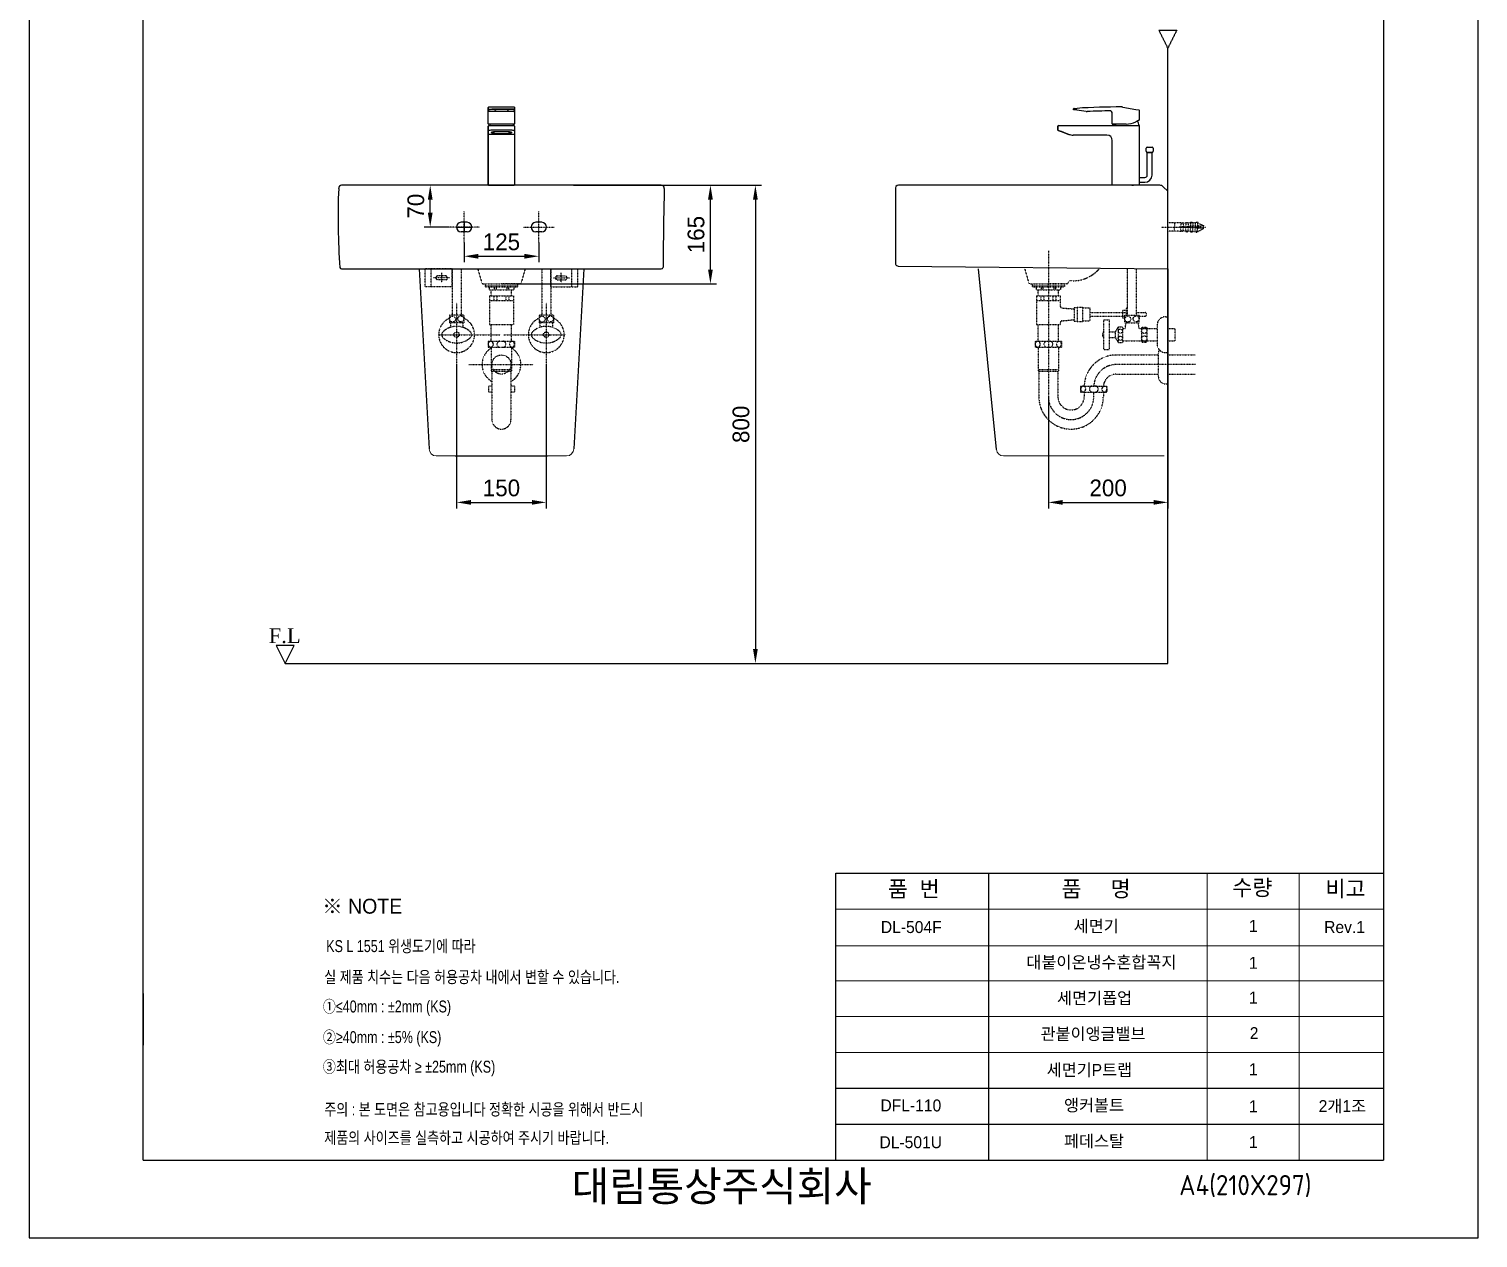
# Model space of a CAD drawing. Header units: millimetres. Extents: x 14558 to 16983, y -260 to 3171.
# Drawn here: x 14558 to 16983, y -260 to 1763 of the extents above; entities that cross this region are included whole.
import ezdxf
from ezdxf.lldxf.tags import DXFTag

# ---------------------------------------------------------------- set-up
doc = ezdxf.new("R2010")
doc.units = ezdxf.units.MM
doc.header["$LTSCALE"] = 0.2
doc.linetypes.add('DASHDOT', pattern=[1, 0.5, -0.25, 0, -0.25])
doc.linetypes.add('DASHED', pattern=[0.75, 0.5, -0.25])
for name, color, linetype in [('001', 7, 'Continuous'), ('002', 7, 'Continuous'), ('2', 2, 'HIDDEN'), ('BU', 7, 'Continuous'), ('CENTER', 2, 'CENTER'), ('DIMTEXT', 174, 'Continuous'), ('MAIN', 7, 'Continuous'), ('POINT', 7, 'Continuous'), ('YA', 7, 'Continuous')]:
    doc.layers.add(name, color=color, linetype=linetype)
doc.layers.add('DIM', color=3, linetype='Continuous', lineweight=15)
doc.layers.add('LINE', color=7, linetype='Continuous', lineweight=25)
doc.styles.add('h', font='', dxfattribs={"height": 28})
doc.styles.add('MtXpl_', font='')
doc.styles.get("Standard").update_dxf_attribs({"font": 'ISOCP.SHX', "bigfont": 'WHGTXT.SHX'})
doc.styles.add('STYLE2', font='dutch.ttf', dxfattribs={"height": 25})
doc.styles.add('굴림', font='', dxfattribs={"height": 3.2})
doc.styles.add('스타일1', font='txt.shx', dxfattribs={"bigfont": 'ghs.shx'})
doc.styles.get('h').set_extended_font_data('Haansoft Batang')
doc.styles.get('MtXpl_').set_extended_font_data('Gulim')
doc.styles.get('굴림').set_extended_font_data('Gulim')
tags = doc.linetypes.add('CENTER', pattern=[50.8, 31.75, -6.35, 6.35, -6.35]).pattern_tags.tags
tags[10:11] = [DXFTag(74, 4), DXFTag(75, 0), DXFTag(340, '0'), DXFTag(46, 1.0), DXFTag(50, 0.0), DXFTag(44, 0.0), DXFTag(45, 0.0)]
tags[8:9] = [DXFTag(74, 4), DXFTag(75, 0), DXFTag(340, '0'), DXFTag(46, 1.0), DXFTag(50, 0.0), DXFTag(44, 0.0), DXFTag(45, 0.0)]
tags[6:7] = [DXFTag(74, 4), DXFTag(75, 0), DXFTag(340, '0'), DXFTag(46, 1.0), DXFTag(50, 0.0), DXFTag(44, 0.0), DXFTag(45, 0.0)]
tags[4:5] = [DXFTag(74, 4), DXFTag(75, 0), DXFTag(340, '0'), DXFTag(46, 1.0), DXFTag(50, 0.0), DXFTag(44, 0.0), DXFTag(45, 0.0)]
tags = doc.linetypes.add('HIDDEN', pattern=[9.525, 6.35, -3.175]).pattern_tags.tags
tags[6:7] = [DXFTag(74, 4), DXFTag(75, 0), DXFTag(340, '0'), DXFTag(46, 1.0), DXFTag(50, 0.0), DXFTag(44, 0.0), DXFTag(45, 0.0)]
tags[4:5] = [DXFTag(74, 4), DXFTag(75, 0), DXFTag(340, '0'), DXFTag(46, 1.0), DXFTag(50, 0.0), DXFTag(44, 0.0), DXFTag(45, 0.0)]
doc.dimstyles.new('AM_ISO$0', dxfattribs={"dimtxt": 28, "dimasz": 24, "dimexe": 10, "dimexo": 0, "dimgap": 10, "dimtad": 1, "dimdec": 0, "dimdsep": 46, "dimtxsty": 'h', "dimcen": -5, "dimclrd": 256, "dimclre": 256, "dimclrt": 256, "dimadec": 0, "dimazin": 2, "dimtp": 0.1, "dimtm": 0.1, "dimtfac": 0.71, "dimtdec": 0, "dimtmove": 0, "dimatfit": 3, "dimfxl": 0, "dimlwd": -1, "dimlwe": -1, "dimarcsym": 0})

# ---------------------------------------------------------------- blocks, each defined once
blk = doc.blocks.new('*D20')
at = {"linetype": 'ByBlock'}
for p, q in [((15286.2, 1405.9), (15286.2, 1373.1)), ((15310.2, 1383.1), (15387.2, 1383.1)), ((15411.2, 1405.9), (15411.2, 1373.1))]:
    blk.add_line(p, q, dxfattribs=at)
for points in [[(15310.2, 1387.1), (15310.2, 1379.1), (15286.2, 1383.1)], [(15387.2, 1387.1), (15387.2, 1379.1), (15411.2, 1383.1)]]:
    blk.add_solid(points)
at = {"layer": 'Defpoints', "color": 0}
for p in [(15286.2, 1405.9), (15411.2, 1405.9), (15411.2, 1383.1)]:
    blk.add_point(p, dxfattribs=at)
at = {"insert": (15348.7, 1407.1), "char_height": 28, "attachment_point": 5, "style": 'h'}
blk.add_mtext('125', dxfattribs=at)
blk = doc.blocks.new('*D21')
at = {"linetype": 'ByBlock'}
for p, q in [((15260.2, 1501.9), (15219.5, 1501.9)), ((15229.5, 1455.9), (15229.5, 1477.9)), ((15260.2, 1431.9), (15219.5, 1431.9))]:
    blk.add_line(p, q, dxfattribs=at)
for points in [[(15225.5, 1477.9), (15233.5, 1477.9), (15229.5, 1501.9)], [(15225.5, 1455.9), (15233.5, 1455.9), (15229.5, 1431.9)]]:
    blk.add_solid(points)
at = {"layer": 'Defpoints', "color": 0}
for p in [(15229.5, 1501.9), (15260.2, 1501.9), (15260.2, 1431.9)]:
    blk.add_point(p, dxfattribs=at)
at = {"insert": (15205.5, 1466.9), "char_height": 28, "attachment_point": 5, "rotation": 90, "style": 'h'}
blk.add_mtext('70', dxfattribs=at)
blk = doc.blocks.new('*D22')
at = {"linetype": 'ByBlock'}
for p, q in [((15273.7, 1202.2), (15273.7, 961.3)), ((15423.7, 1202.2), (15423.7, 961.3)), ((15297.7, 971.3), (15399.7, 971.3))]:
    blk.add_line(p, q, dxfattribs=at)
for points in [[(15297.7, 975.3), (15297.7, 967.3), (15273.7, 971.3)], [(15399.7, 975.3), (15399.7, 967.3), (15423.7, 971.3)]]:
    blk.add_solid(points)
at = {"layer": 'Defpoints', "color": 0}
for p in [(15273.7, 1202.2), (15423.7, 1202.2), (15423.7, 971.3)]:
    blk.add_point(p, dxfattribs=at)
at = {"insert": (15348.7, 995.3), "char_height": 28, "attachment_point": 5, "style": 'h'}
blk.add_mtext('150', dxfattribs=at)
blk = doc.blocks.new('*D23')
at = {"linetype": 'ByBlock'}
for p, q in [((15645.6, 1501.9), (15708.5, 1501.9)), ((15698.5, 1360.9), (15698.5, 1477.9)), ((15645.6, 1336.9), (15708.5, 1336.9))]:
    blk.add_line(p, q, dxfattribs=at)
for points in [[(15694.5, 1477.9), (15702.5, 1477.9), (15698.5, 1501.9)], [(15694.5, 1360.9), (15702.5, 1360.9), (15698.5, 1336.9)]]:
    blk.add_solid(points)
at = {"layer": 'Defpoints', "color": 0}
for p in [(15645.6, 1501.9), (15698.5, 1501.9), (15645.6, 1336.9)]:
    blk.add_point(p, dxfattribs=at)
at = {"insert": (15674.5, 1419.4), "char_height": 28, "attachment_point": 5, "rotation": 90, "style": 'h'}
blk.add_mtext('165', dxfattribs=at)
blk = doc.blocks.new('*D24')
at = {"linetype": 'ByBlock'}
for p, q in [((15708.5, 1501.9), (15783.8, 1501.9)), ((15773.8, 1477.9), (15773.8, 725.9)), ((15708.5, 701.9), (15783.8, 701.9))]:
    blk.add_line(p, q, dxfattribs=at)
for points in [[(15769.8, 1477.9), (15777.8, 1477.9), (15773.8, 1501.9)], [(15769.8, 725.9), (15777.8, 725.9), (15773.8, 701.9)]]:
    blk.add_solid(points)
at = {"layer": 'Defpoints', "color": 0}
for p in [(15708.5, 1501.9), (15708.5, 701.9), (15773.8, 701.9)]:
    blk.add_point(p, dxfattribs=at)
at = {"insert": (15749.8, 1101.9), "char_height": 28, "attachment_point": 5, "rotation": 90, "style": 'h'}
blk.add_mtext('800', dxfattribs=at)
blk = doc.blocks.new('*D25')
at = {"linetype": 'ByBlock'}
for p, q in [((16264.2, 1147.9), (16264.2, 961.3)), ((16464.2, 1147.9), (16464.2, 961.3)), ((16288.2, 971.3), (16440.2, 971.3))]:
    blk.add_line(p, q, dxfattribs=at)
for points in [[(16288.2, 975.3), (16288.2, 967.3), (16264.2, 971.3)], [(16440.2, 975.3), (16440.2, 967.3), (16464.2, 971.3)]]:
    blk.add_solid(points)
at = {"layer": 'Defpoints', "color": 0}
for p in [(16264.2, 1147.9), (16464.2, 1147.9), (16464.2, 971.3)]:
    blk.add_point(p, dxfattribs=at)
at = {"insert": (16364.2, 995.3), "char_height": 28, "attachment_point": 5, "style": 'h'}
blk.add_mtext('200', dxfattribs=at)

msp = doc.modelspace()

# ---------------------------------------------------------------- linework, layer by layer
for p, q in [((15469.5, 1501.9), (15662.5, 1501.9)), ((15273.2, 1431.9), (15299.2, 1431.9)), ((15286.2, 1439.9), (15286.2, 1423.9)), ((15366.7, 1336.9), (15645.6, 1336.9))]:
    msp.add_line(p, q)
at = {"layer": '001', "color": 7, "linetype": 'Continuous'}
for p, q in [((15348.7, 1501.9), (15081.2, 1501.9)), ((15616.2, 1501.9), (15348.7, 1501.9)), ((15081.1, 1361.9), (15348.7, 1361.9)), ((15348.7, 1361.9), (15616.2, 1361.9)), ((16177.2, 1059.7), (16147.3, 1361.9)), ((15271.5, 1048.9), (15425.9, 1048.9))]:
    msp.add_line(p, q, dxfattribs=at)
at = {"layer": '001', "color": 7}
for p, q in [((16450.9, 1501.9), (16013.1, 1501.9)), ((16464.2, 1491.9), (16456.6, 1499.5)), ((16012.9, 1366.8), (16464.2, 1361.9))]:
    msp.add_line(p, q, dxfattribs=at)
msp.add_lwpolyline([(16464.2, 1361.9), (16464.2, 1491.9)], dxfattribs=at)
at = {"layer": '001', "color": 0, "linetype": 'Continuous'}
msp.add_lwpolyline([(16464.2, 1361.9), (16464.2, 1106.9)], dxfattribs=at)
at = {"layer": '001', "color": 7, "linetype": 'Continuous'}
for centre, radius, start, end in [((16229.8, 1447.3), 1154.6, 177.5606, 184.132), ((15081.2, 1496.9), 5, 90, 184.5906), ((15616.2, 1496.9), 5, 355.4094, 90), ((25234, 1282.2), 9615.2, 178.72338, 179.51206), ((15081.1, 1364.9), 3, 194.2087, 270), ((15616.2, 1364.9), 3, 270, 345.7913)]:
    msp.add_arc(centre, radius, start, end, dxfattribs=at)
at = {"layer": '001', "color": 7}
for centre, radius, start, end in [((16013.1, 1496.9), 5, 90, 194.9861), ((16450.9, 1493.9), 8, 45, 90), ((16012.9, 1371.8), 5, 203.3876, 270)]:
    msp.add_arc(centre, radius, start, end, dxfattribs=at)
for points in [[(16464.2, 701.9), (16464.2, 1216.7), (16464.2, 1731.5)], [(14986.6, 701.9), (15725.4, 701.9), (16464.2, 701.9)]]:
    msp.add_open_spline(points, degree=2, dxfattribs=at)
at = {"layer": '002', "color": 0, "linetype": 'Continuous'}
for p, q in [((15210.8, 1361.9), (15227.7, 1060.9)), ((15486.6, 1361.9), (15469.7, 1060.9))]:
    msp.add_line(p, q, dxfattribs=at)
at = {"layer": '2', "color": 0}
for p, q in [((15291.2, 1439.9), (15281.2, 1439.9)), ((15416.2, 1439.9), (15406.2, 1439.9)), ((15291.2, 1423.9), (15281.2, 1423.9)), ((15416.2, 1423.9), (15406.2, 1423.9))]:
    msp.add_line(p, q, dxfattribs=at)
for centre, start, end in [((15281.2, 1431.9), 90, 270), ((15291.2, 1431.9), 270, 90), ((15406.2, 1431.9), 90, 270), ((15416.2, 1431.9), 270, 90)]:
    msp.add_arc(centre, 8, start, end, dxfattribs=at)
at = {"layer": 'BU', "linetype": 'Continuous'}
for p, q in [((15326.7, 1631.7), (15326.7, 1631.9)), ((15326.7, 1631.9), (15326.7, 1629.6)), ((15326.7, 1627.9), (15326.7, 1631.7)), ((15326.7, 1628.4), (15326.7, 1629.6)), ((15326.7, 1626.3), (15326.7, 1628.4)), ((15326.7, 1627.1), (15326.7, 1627.9)), ((15326.7, 1604.9), (15326.7, 1627.5)), ((15326.7, 1627.5), (15326.7, 1626.2)), ((15326.7, 1625.9), (15326.7, 1627.1)), ((15326.7, 1626.2), (15326.7, 1626.3)), ((15326.7, 1609), (15326.7, 1625.9)), ((15327.7, 1632.9), (15369.7, 1632.9)), ((15369.7, 1625.3), (15327.7, 1625.3)), ((15364.7, 1629.2), (15332.7, 1629.2)), ((15332.7, 1629.2), (15332.7, 1629)), ((15332.7, 1629), (15364.7, 1629)), ((15338.7, 1628.7), (15337.7, 1628.7)), ((15337.7, 1628.7), (15337.7, 1628.1)), ((15337.7, 1628.1), (15337.7, 1627.8)), ((15337.7, 1627.8), (15338.7, 1627.8)), ((15338.7, 1628.7), (15338.7, 1627.8)), ((15338.7, 1628.1), (15338.7, 1628.7)), ((15338.7, 1627.8), (15338.7, 1628.1)), ((15359.7, 1628.7), (15358.7, 1628.7)), ((15358.7, 1628.7), (15358.7, 1628.1)), ((15358.7, 1628.1), (15358.7, 1627.8)), ((15358.7, 1627.8), (15359.7, 1627.8)), ((15358.7, 1627.8), (15359.7, 1627.8)), ((15359.7, 1628.1), (15359.7, 1628.7)), ((15359.7, 1628.7), (15359.7, 1627.8)), ((15359.7, 1627.8), (15359.7, 1628.1)), ((15359.7, 1627.8), (15359.7, 1627.8)), ((15364.7, 1629), (15364.7, 1629.2)), ((15369.7, 1625.2), (15369.7, 1625.3)), ((15370.7, 1631.9), (15370.7, 1629.6)), ((15370.7, 1629.6), (15370.7, 1628.4)), ((15370.7, 1628.4), (15370.7, 1626.3)), ((15370.7, 1627.5), (15370.7, 1627.5)), ((15370.7, 1627.5), (15370.7, 1604.9)), ((15370.7, 1626.3), (15370.7, 1626.2)), ((16306.2, 1629), (16306.2, 1629.2)), ((16306.2, 1629.2), (16306.2, 1629)), ((16312.1, 1627.4), (16307.1, 1628.1)), ((16327.2, 1625.3), (16312.1, 1627.4)), ((16388.7, 1632.7), (16410.4, 1628.9)), ((16410.4, 1628.9), (16415.4, 1628)), ((16416.2, 1627), (16416.2, 1626.9)), ((16416.2, 1626.9), (16416.2, 1625.9)), ((16416.2, 1625.9), (16416.2, 1611.5)), ((15326.7, 1604.9), (15326.7, 1609)), ((15326.7, 1600.9), (15326.7, 1501.9)), ((15326.7, 1592.7), (15326.7, 1600.9)), ((15328.1, 1603.9), (15327.7, 1603.9)), ((15327.7, 1601.9), (15332.7, 1601.9)), ((15369.3, 1603.9), (15328.1, 1603.9)), ((15332.7, 1601.9), (15364.7, 1601.9)), ((15364.7, 1601.9), (15369.7, 1601.9)), ((15369.7, 1603.9), (15369.3, 1603.9)), ((15370.7, 1600.9), (15370.7, 1592.7)), ((16280, 1600.9), (16280, 1594.6)), ((16280, 1594.6), (16280, 1600.9)), ((16281, 1601.9), (16286, 1601.9)), ((16286, 1601.9), (16410.2, 1601.9)), ((16370.8, 1604.9), (16370.8, 1623.5)), ((16385.2, 1603.9), (16371.8, 1603.9)), ((16372.3, 1603.9), (16376.7, 1603.9)), ((16387.2, 1603.9), (16385.2, 1603.9)), ((16394.2, 1603.9), (16387.2, 1603.9)), ((16410.2, 1601.9), (16415.2, 1601.9)), ((16415.2, 1601.9), (16416.2, 1601.9)), ((16416.2, 1601.9), (16416.2, 1600.9)), ((16416.2, 1600.9), (16416.2, 1501.9)), ((15326.7, 1588), (15326.7, 1592.7)), ((15326.7, 1586.9), (15326.7, 1588)), ((15326.7, 1501.9), (15326.7, 1586.9)), ((15369.7, 1587.1), (15327.7, 1587.1)), ((15332.7, 1594.6), (15364.7, 1594.6)), ((15335.7, 1591.6), (15335.7, 1588.8)), ((15335.7, 1591.6), (15361.7, 1591.6)), ((15335.7, 1588.8), (15361.7, 1588.8)), ((15361.7, 1588.8), (15361.7, 1591.6)), ((15370.7, 1592.7), (15370.7, 1588)), ((15370.7, 1588), (15370.7, 1586.9)), ((15370.7, 1586.9), (15370.7, 1501.9)), ((15370.7, 1586.9), (15370.7, 1586.9)), ((16280.7, 1593.6), (16285.7, 1591.8)), ((16285.7, 1591.8), (16280.7, 1593.6)), ((16285.7, 1591.8), (16298.7, 1587.1)), ((16298.7, 1587.1), (16285.7, 1591.8)), ((16286.3, 1591.6), (16293.8, 1588.8)), ((16293.8, 1588.8), (16286.3, 1591.6)), ((16362.2, 1585.9), (16305.5, 1585.9)), ((16371.2, 1501.9), (16371.2, 1576.9)), ((16427.7, 1558.8), (16427.7, 1563.9)), ((16433.7, 1556.9), (16429.6, 1556.9)), ((16429.7, 1565.9), (16437.7, 1565.9)), ((16429.7, 1518.9), (16429.7, 1556.9)), ((16429.7, 1556.9), (16437.7, 1556.9)), ((16436, 1556.9), (16431.3, 1556.9)), ((16437.7, 1556.9), (16433.7, 1556.9)), ((16437.7, 1556.9), (16433.7, 1556.9)), ((16437.7, 1518.9), (16437.7, 1556.9)), ((16439.7, 1563.9), (16439.7, 1558.8)), ((16416.2, 1538.9), (16416.2, 1533.9)), ((16416.2, 1533.9), (16416.2, 1511.9)), ((16416.2, 1514.9), (16425.7, 1514.9)), ((16416.2, 1511.9), (16416.2, 1506.9)), ((16416.2, 1506.9), (16425.7, 1506.9)), ((15327.2, 1501.9), (15370.2, 1501.9)), ((16414.2, 1501.9), (16369.2, 1501.9)), ((16409.7, 1501.9), (16403.7, 1501.9)), ((16403.7, 1501.9), (16406.7, 1501.9))]:
    msp.add_line(p, q, dxfattribs=at)
for centre, radius, start, end in [((15369.7, 1626.2), 1, 270, 0), ((16307.2, 1629), 1, 202.1993, 262.1993), ((16307.2, 1629), 1, 202.1993, 262.1993), ((16307.2, 1629), 1, 202.1993, 262.1993), ((16307.2, 1629), 1, 202.1993, 262.1993), ((16379.9, 632.9), 1000, 89.5936, 93.8863), ((16328.6, 1635.2), 10, 262.1993, 272.9349), ((16379.9, 632.9), 993.6, 90.6538, 92.9349), ((16367.4, 1623.3), 3.34, 2.007, 69.3544), ((16387, 1622.9), 10, 80, 89.5936), ((15327.7, 1604.9), 1, 180, 270), ((15327.7, 1600.9), 1, 90, 180), ((15327.7, 1600.9), 1, 90, 180), ((15356.4, 1596.8), 27.6, 165.1842, 169.4357), ((15342, 1596.8), 27.6, 10.5643, 14.8158), ((15369.7, 1604.9), 1, 270, 0), ((15369.7, 1600.9), 1, 0, 90), ((16281, 1600.9), 1, 90, 180), ((16281, 1600.9), 1, 90, 180), ((16371.8, 1604.9), 1, 180, 270), ((16403.4, 1596.8), 27.6, 165.1842, 169.4357), ((16388.7, 1659.4), 55.8, 275.72, 293.156), ((16389.1, 1596.8), 27.6, 10.5643, 27.3016), ((16305.5, 1605.9), 20, 250, 270), ((16305.5, 1605.9), 20, 250, 270), ((16362.2, 1576.9), 9, 0, 90), ((16429.7, 1563.9), 2, 90, 180), ((16429.6, 1558.8), 1.92, 180, 270), ((16437.7, 1563.9), 1.92, 0, 90), ((16437.7, 1558.8), 1.92, 270, 0), ((16425.7, 1518.9), 4, 270, 0), ((16425.7, 1518.9), 12, 270, 0)]:
    msp.add_arc(centre, radius, start, end, dxfattribs=at)
for points, knots in [([(15326.7, 1632), (15326.7, 1632.1), (15326.7, 1632.2), (15326.8, 1632.3), (15326.9, 1632.5), (15327.1, 1632.7), (15327.4, 1632.9), (15327.6, 1632.9), (15327.7, 1632.9)], [0, 0, 0, 0, 0.097046, 0.215477, 0.366984, 0.6013, 0.806128, 1, 1, 1, 1]), ([(15326.7, 1629.6), (15326.7, 1629.6), (15326.8, 1629.5), (15327.1, 1629.5), (15327.4, 1629.4), (15327.5, 1629.4), (15327.7, 1629.4), (15328.1, 1629.4), (15328.8, 1629.3), (15329.5, 1629.3), (15330.1, 1629.3), (15330.7, 1629.3), (15331.6, 1629.3), (15332.3, 1629.2), (15332.7, 1629.2)], [-1, -1, -1, -1, -0.857143, -0.714286, -0.696429, -0.678572, -0.642857, -0.571429, -0.428572, -0.357143, -0.285714, -0.214286, -0.142857, 0, 0, 0, 0]), ([(15326.7, 1628.4), (15326.7, 1628.5), (15327.1, 1628.7), (15328.8, 1628.9), (15330.9, 1629), (15332.3, 1629), (15332.7, 1629)], [0, 0, 0, 0, 0.285714, 0.571429, 0.857143, 1, 1, 1, 1]), ([(15370.6, 1629.5), (15370.6, 1629.5), (15370.5, 1629.5), (15370.2, 1629.4), (15369.4, 1629.4), (15368.6, 1629.3), (15367.9, 1629.3), (15367.1, 1629.3), (15366.1, 1629.3), (15365.2, 1629.2), (15364.7, 1629.2)], [0, 0, 0, 0, 0.022938, 0.185782, 0.348626, 0.511469, 0.592891, 0.674313, 0.837156, 1, 1, 1, 1]), ([(15364.7, 1629), (15365.6, 1629), (15367.4, 1629), (15369.6, 1628.8), (15370.4, 1628.6), (15370.6, 1628.5), (15370.6, 1628.5)], [0, 0, 0, 0, 0.32589, 0.651781, 0.977671, 1, 1, 1, 1]), ([(15369.7, 1632.9), (15369.7, 1632.9), (15369.8, 1632.9), (15370, 1632.8), (15370.3, 1632.7), (15370.5, 1632.6), (15370.6, 1632.4), (15370.6, 1632.2), (15370.7, 1632.1), (15370.7, 1632), (15370.7, 1632), (15370.7, 1632)], [0, 0, 0, 0, 0.020818, 0.239105, 0.419032, 0.574027, 0.708164, 0.821662, 0.913084, 0.980269, 1, 1, 1, 1]), ([(16307.2, 1630.2), (16307, 1630.2), (16306.8, 1630.2), (16306.6, 1630), (16306.4, 1629.8), (16306.3, 1629.6), (16306.2, 1629.4), (16306.2, 1629.2)], [0, 0, 0, 0, 0.285714, 0.428571, 0.571429, 0.785714, 1, 1, 1, 1]), ([(16307.2, 1630.2), (16307.2, 1630.2), (16307.2, 1630.3), (16307.6, 1630.3), (16307.9, 1630.3), (16308.4, 1630.3), (16309, 1630.4), (16310, 1630.4), (16311, 1630.5), (16311.8, 1630.6), (16312.2, 1630.6)], [0, 0, 0, 0, 0.142857, 0.285715, 0.357143, 0.428572, 0.571429, 0.714286, 0.857144, 1, 1, 1, 1]), ([(16415.6, 1610.5), (16415.6, 1610.5), (16415.5, 1610.5), (16415.3, 1610.3), (16414.9, 1610.1), (16414.5, 1609.9), (16414.2, 1609.8), (16413.8, 1609.5), (16413.3, 1609.3), (16412.6, 1609), (16412, 1608.7), (16411.4, 1608.4), (16411.2, 1608.3), (16411, 1608.3)], [0, 0, 0, 0, 0.022359, 0.196356, 0.283355, 0.370353, 0.457352, 0.522601, 0.631349, 0.718348, 0.892345, 0.935844, 1, 1, 1, 1]), ([(16415.2, 1610.3), (16415.2, 1610.3), (16415.2, 1610.3), (16415.1, 1610.3), (16415.1, 1610.2), (16415, 1610.2), (16415, 1610.2), (16414.9, 1610.1), (16414.9, 1610.1), (16414.8, 1610.1), (16414.8, 1610.1), (16414.7, 1610), (16414.6, 1610), (16414.6, 1610), (16414.5, 1609.9), (16414.4, 1609.9), (16414.4, 1609.8), (16414.2, 1609.8), (16414.1, 1609.7), (16414, 1609.7), (16413.9, 1609.6), (16413.7, 1609.5), (16413.7, 1609.5), (16413.6, 1609.5), (16413.6, 1609.5), (16413.6, 1609.5)], [0, 0, 0, 0, 0.147203, 0.147203, 0.295653, 0.295653, 0.37051, 0.37051, 0.483564, 0.483564, 0.521467, 0.521467, 0.597561, 0.597561, 0.635788, 0.635788, 0.751471, 0.751471, 0.829397, 0.829397, 0.947331, 0.947331, 0.986892, 0.986892, 1, 1, 1, 1]), ([(16416.1, 1611.4), (16416.1, 1611.3), (16416.1, 1611.1), (16416, 1610.9), (16415.8, 1610.7), (16415.7, 1610.6), (16415.6, 1610.5)], [0, 0, 0, 0, 0.250237, 0.500472, 0.750707, 1, 1, 1, 1]), ([(16416.1, 1611.4), (16416.1, 1611.4), (16416.2, 1611.4), (16416.2, 1611.5), (16416.2, 1611.5)], [0, 0, 0, 0, 0.15708, 1, 1, 1, 1]), ([(15326.7, 1592.7), (15326.7, 1593), (15327.1, 1593.6), (15328.8, 1594.2), (15330.9, 1594.5), (15332.3, 1594.6), (15332.7, 1594.6)], [0, 0, 0, 0, 0.285714, 0.571429, 0.857143, 1, 1, 1, 1]), ([(15326.7, 1586.9), (15326.7, 1586.9), (15326.7, 1586.9), (15326.7, 1586.8), (15326.7, 1586.7), (15326.7, 1586.6)], [0, 0, 0, 0, 0.003909, 0.003909, 1, 1, 1, 1]), ([(15364.7, 1594.6), (15365.6, 1594.6), (15367.4, 1594.4), (15369.6, 1593.9), (15370.4, 1593.4), (15370.6, 1593.1), (15370.6, 1593.1)], [0, 0, 0, 0, 0.326484, 0.652968, 0.979452, 1, 1, 1, 1]), ([(15370.7, 1586.7), (15370.7, 1586.7), (15370.7, 1586.6), (15370.7, 1586.6), (15370.7, 1586.6)], [0, 0, 0, 0, 0.705199, 1, 1, 1, 1]), ([(16280, 1594.6), (16280, 1594.5), (16280, 1594.3), (16280.1, 1594.1), (16280.2, 1593.9), (16280.4, 1593.8), (16280.5, 1593.7), (16280.7, 1593.6)], [0, 0, 0, 0, 0.214286, 0.428571, 0.571429, 0.714286, 1, 1, 1, 1])]:
    msp.add_open_spline(points, degree=3, knots=knots, dxfattribs=at)
for points, weights in [([(15327.7, 1625.3), (15326.7, 1625.3), (15326.7, 1626.3)], [1, 0.707106781056, 1]), ([(15370.7, 1626.3), (15370.7, 1625.3), (15369.7, 1625.3)], [1, 0.707106781056, 1]), ([(15327.7, 1587.1), (15326.7, 1587.1), (15326.7, 1588)], [1, 0.707106781056, 1]), ([(15370.7, 1588), (15370.7, 1587.1), (15369.7, 1587.1)], [1, 0.707106821236, 0.99999991964])]:
    msp.add_rational_spline(points, weights, degree=2, dxfattribs=at)
for points, degree in [([(15370.2, 1625.4), (15370.2, 1625.3), (15370.2, 1625.2), (15370.2, 1625.2)], 3), ([(15370.2, 1625.2), (15370.2, 1625.3), (15370.3, 1625.3), (15370.3, 1625.4)], 3), ([(15370.6, 1629.5), (15370.7, 1629.7), (15370.7, 1629.8)], 2), ([(15370.7, 1629.6), (15370.7, 1629.6), (15370.7, 1629.6), (15370.6, 1629.5)], 3), ([(15370.6, 1628.5), (15370.7, 1628.5), (15370.7, 1628.4), (15370.7, 1628.4)], 3), ([(15370.7, 1628.2), (15370.6, 1628.3), (15370.6, 1628.5)], 2), ([(15370.7, 1629.8), (15370.7, 1629.7), (15370.7, 1629.7), (15370.7, 1629.6)], 3), ([(15370.7, 1628.4), (15370.7, 1628.3), (15370.7, 1628.2), (15370.7, 1628.2)], 3), ([(16306.2, 1629.2), (16306.2, 1629.7), (16306.7, 1630.2), (16307.2, 1630.2)], 3), ([(16307.1, 1628.1), (16306.6, 1628.1), (16306.2, 1628.6), (16306.2, 1629)], 3), ([(16306.5, 1629.9), (16306.6, 1629.9), (16306.6, 1630), (16306.6, 1630)], 3), ([(16306.9, 1630.2), (16306.9, 1630.2), (16307, 1630.2), (16307, 1630.2)], 3), ([(16410.4, 1628.9), (16410.4, 1628.9), (16410.4, 1628.9), (16410.4, 1628.9)], 3), ([(16415.4, 1628), (16415.9, 1627.9), (16416.2, 1627.5), (16416.2, 1627)], 3), ([(16411.1, 1608.3), (16410.9, 1608.2), (16410.6, 1608.1)], 2), ([(16410.6, 1608.1), (16410.6, 1608.1), (16410.6, 1608.1), (16410.6, 1608.1)], 3), ([(15370.6, 1593.1), (15370.7, 1593), (15370.7, 1592.9), (15370.7, 1592.7)], 3), ([(15370.7, 1592.6), (15370.6, 1592.8), (15370.6, 1593.1)], 2), ([(15370.7, 1592.7), (15370.7, 1592.7), (15370.7, 1592.6), (15370.7, 1592.6)], 3), ([(16280.7, 1593.6), (16280.3, 1593.8), (16280, 1594.2), (16280, 1594.6)], 3)]:
    msp.add_open_spline(points, degree=degree, dxfattribs=at)
for points, weights in [([(15335.7, 1588.8), (15331.7, 1588.8), (15331.7, 1590.2), (15331.7, 1591.6), (15335.7, 1591.6)], [1, 0.707106781056, 1, 0.70710678223, 0.999999997652]), ([(15361.7, 1591.6), (15365.7, 1591.6), (15365.7, 1590.2), (15365.7, 1588.8), (15361.7, 1588.8)], [1, 0.707106781056, 1, 0.707106781056, 1])]:
    msp.add_rational_spline(points, weights, degree=2, knots=[0, 0, 0, 0.5, 0.5, 1, 1, 1], dxfattribs=at)
at = {"layer": 'CENTER', "color": 0, "linetype": 'DASHDOT'}
for p, q in [((15286.2, 1405.9), (15286.2, 1457.9)), ((15411.2, 1405.9), (15411.2, 1457.9)), ((15312.2, 1431.9), (15260.2, 1431.9)), ((15385.2, 1431.9), (15437.2, 1431.9)), ((16453.3, 1431.9), (16528, 1431.9)), ((16264.2, 1392), (16264.2, 1147.9)), ((15261.9, 1346.9), (15235.2, 1346.9)), ((15248.7, 1339.1), (15248.7, 1355.4)), ((15435.7, 1346.9), (15462.5, 1346.9)), ((15448.7, 1339.1), (15448.7, 1355.4)), ((15273.7, 1305.3), (15273.7, 1202.2)), ((15423.7, 1305.3), (15423.7, 1202.2)), ((15242.9, 1251.9), (15346.5, 1251.9)), ((15352.9, 1251.9), (15456.5, 1251.9)), ((15294, 1201.9), (15401.7, 1201.9)), ((16510.2, 1201.9), (16378.1, 1201.9)), ((16340.2, 1147.9), (16340.2, 1155.9))]:
    msp.add_line(p, q, dxfattribs=at)
for centre, start, end in [((16378.1, 1163.9), 90, 176.6714), ((16302.2, 1147.9), 180.0006, 0)]:
    msp.add_arc(centre, 38, start, end, dxfattribs=at)
at = {"layer": 'DIM', "color": 0}
for p, q in [((15239.7, 1048.9), (15457.7, 1048.9)), ((15239.7, 1048.9), (15457.7, 1048.9)), ((16189.1, 1048.9), (16458.1, 1048.9)), ((16530.2, 350.9), (16530.2, -129.1)), ((16684.2, 350.9), (16684.2, -129.1)), ((15908.7, 290.9), (16825.2, 290.9)), ((15908.7, 229), (16825.2, 229)), ((15908.7, 170.9), (16825.2, 170.9)), ((15908.7, 110.9), (16825.2, 110.9)), ((15908.7, 50.9), (16825.2, 50.9))]:
    msp.add_line(p, q, dxfattribs=at)
for centre, start, end in [((15239.7, 1060.9), 180, 270), ((15457.7, 1060.9), 270, 0), ((16189.1, 1060.9), 185.6429, 270)]:
    msp.add_arc(centre, 12, start, end, dxfattribs=at)
at = {"layer": 'DIMTEXT', "color": 0}
msp.add_open_spline([(16479.2, 1761.5), (16464.2, 1761.5), (16449.2, 1761.5), (16456.7, 1746.5), (16464.2, 1731.5), (16471.7, 1746.5), (16479.2, 1761.5)], degree=2, knots=[0, 0, 0, 30, 30, 63.54102, 63.54102, 97.082039, 97.082039, 97.082039], dxfattribs=at)
at = {"layer": 'LINE'}
msp.add_line((16008.3, 1495.6), (16008.3, 1369.9), dxfattribs=at)
at = {"layer": 'MAIN', "color": 0}
msp.add_lwpolyline([(15001.6, 731.9), (14971.6, 731.9), (14986.6, 701.9), (15001.6, 731.9)], dxfattribs=at)
at = {"layer": 'POINT', "color": 0, "linetype": 'DASHED'}
for p, q in [((16482.9, 1438.9), (16464.2, 1438.9)), ((16475.2, 1438.9), (16475.2, 1431.9)), ((16475.2, 1424.9), (16475.2, 1431.9)), ((16489.9, 1439.2), (16482.9, 1438.9)), ((16524.2, 1434), (16483.1, 1431.9)), ((16524.2, 1429.7), (16483.1, 1431.9)), ((16513.9, 1439.5), (16485.9, 1438)), ((16485.9, 1439), (16486.2, 1432)), ((16485.9, 1424.7), (16486.2, 1431.7)), ((16489.9, 1439.2), (16490.2, 1432.2)), ((16489.9, 1424.5), (16490.2, 1431.5)), ((16493.9, 1439.4), (16497.8, 1439.6)), ((16493.9, 1439.4), (16494.2, 1432.5)), ((16493.9, 1424.3), (16494.2, 1431.3)), ((16497.8, 1439.6), (16498.2, 1432.7)), ((16497.8, 1424.1), (16498.2, 1431.1)), ((16501.8, 1439.9), (16505.8, 1440.1)), ((16501.8, 1439.9), (16502.2, 1432.9)), ((16505.8, 1440.1), (16506.2, 1433.1)), ((16509.8, 1440.3), (16513.8, 1440.5)), ((16509.8, 1440.3), (16510.2, 1433.3)), ((16517.2, 1431.9), (16512.2, 1433.4)), ((16517.2, 1431.9), (16512.2, 1430.3)), ((16513.8, 1440.5), (16514.2, 1433.5)), ((16513.9, 1439.5), (16524.2, 1434)), ((16482.9, 1424.9), (16464.2, 1424.9)), ((16489.9, 1424.5), (16482.9, 1424.9)), ((16513.9, 1424.2), (16485.9, 1425.7)), ((16493.9, 1424.3), (16497.8, 1424.1)), ((16501.8, 1423.9), (16502.2, 1430.9)), ((16501.8, 1423.9), (16505.8, 1423.7)), ((16505.8, 1423.7), (16506.2, 1430.7)), ((16509.8, 1423.5), (16510.2, 1430.4)), ((16509.8, 1423.5), (16513.8, 1423.2)), ((16513.8, 1423.2), (16514.2, 1430.2)), ((16513.9, 1424.2), (16524.2, 1429.7)), ((15221, 1331.9), (15221, 1361.9)), ((15266, 1361.9), (15221, 1361.9)), ((15231, 1331.9), (15231, 1361.9)), ((15266, 1331.9), (15266, 1361.9)), ((15266.2, 1361.9), (15266.2, 1284.6)), ((15281.2, 1361.9), (15281.2, 1284.6)), ((15309.1, 1361.9), (15315.6, 1339)), ((15388.3, 1361.9), (15381.8, 1339)), ((15416.2, 1361.9), (15416.2, 1284.6)), ((15431.2, 1361.9), (15431.2, 1284.6)), ((15431.5, 1331.9), (15431.5, 1361.9)), ((15431.5, 1361.9), (15476.5, 1361.9)), ((15466.5, 1331.9), (15466.5, 1361.9)), ((15476.5, 1331.9), (15476.5, 1361.9)), ((16224.6, 1361.9), (16231.1, 1339)), ((16396.2, 1361.9), (16396.2, 1295.9)), ((16396.7, 1284.6), (16396.7, 1361.9)), ((16411.7, 1284.6), (16411.7, 1361.9)), ((15255.2, 1350.1), (15242.2, 1350.1)), ((15255.2, 1343.6), (15242.2, 1343.6)), ((15318.5, 1336.9), (15348.7, 1336.9)), ((15321.7, 1336.9), (15321.7, 1331.9)), ((15321.7, 1336.9), (15375.7, 1336.9)), ((15378.9, 1336.9), (15348.7, 1336.9)), ((15375.7, 1336.9), (15375.7, 1331.9)), ((15442.2, 1350.1), (15455.2, 1350.1)), ((15442.2, 1343.6), (15455.2, 1343.6)), ((16234, 1336.9), (16264.2, 1336.9)), ((16237.2, 1336.9), (16237.2, 1331.9)), ((16237.2, 1336.9), (16291.2, 1336.9)), ((16294.5, 1336.9), (16264.2, 1336.9)), ((16291.2, 1336.9), (16291.2, 1331.9)), ((16297.5, 1339.7), (16297.4, 1339)), ((16304.5, 1341.9), (16300.4, 1341.9)), ((15266, 1331.9), (15221, 1331.9)), ((15321.7, 1333.9), (15375.7, 1333.9)), ((15321.7, 1331.9), (15375.7, 1331.9)), ((15328.2, 1331.9), (15328.2, 1326.9)), ((15328.2, 1326.9), (15369.2, 1326.9)), ((15328.7, 1316.9), (15368.7, 1316.9)), ((15328.7, 1316.9), (15328.7, 1268.9)), ((15331.7, 1316.9), (15331.7, 1326.9)), ((15336.2, 1316.9), (15336.2, 1308.9)), ((15336.7, 1331.9), (15336.7, 1326.9)), ((15339.7, 1331.9), (15339.7, 1326.9)), ((15341.2, 1316.9), (15341.2, 1308.9)), ((15356.2, 1316.9), (15356.2, 1308.9)), ((15357.7, 1331.9), (15357.7, 1326.9)), ((15360.7, 1331.9), (15360.7, 1326.9)), ((15361.2, 1316.9), (15361.2, 1308.9)), ((15365.7, 1316.9), (15365.7, 1326.9)), ((15368.7, 1316.9), (15368.7, 1272.1)), ((15369.2, 1331.9), (15369.2, 1326.9)), ((15431.5, 1331.9), (15476.5, 1331.9)), ((16237.2, 1333.9), (16291.2, 1333.9)), ((16237.2, 1331.9), (16291.2, 1331.9)), ((16243.7, 1331.9), (16243.7, 1326.9)), ((16243.7, 1326.9), (16284.7, 1326.9)), ((16244.2, 1316.9), (16284.2, 1316.9)), ((16244.2, 1316.9), (16244.2, 1268.9)), ((16247.2, 1316.9), (16247.2, 1326.9)), ((16251.7, 1316.9), (16251.7, 1308.9)), ((16252.2, 1331.9), (16252.2, 1326.9)), ((16255.2, 1331.9), (16255.2, 1326.9)), ((16256.7, 1316.9), (16256.7, 1308.9)), ((16271.7, 1316.9), (16271.7, 1308.9)), ((16273.2, 1331.9), (16273.2, 1326.9)), ((16276.2, 1331.9), (16276.2, 1326.9)), ((16276.7, 1316.9), (16276.7, 1308.9)), ((16281.2, 1316.9), (16281.2, 1326.9)), ((16284.2, 1316.9), (16284.2, 1299.6)), ((16284.7, 1331.9), (16284.7, 1326.9)), ((15328.7, 1308.9), (15368.7, 1308.9)), ((16244.2, 1308.9), (16284.2, 1308.9)), ((16287, 1296.6), (16307.2, 1294.9)), ((16307.2, 1297.4), (16312.2, 1297.4)), ((16307.2, 1297.4), (16307.2, 1274.4)), ((16312.2, 1297.9), (16321.2, 1297.9)), ((16312.2, 1297.9), (16312.2, 1273.9)), ((16321.2, 1297.9), (16321.2, 1273.9)), ((16321.2, 1296.6), (16333.7, 1296.6)), ((16333.7, 1296.6), (16333.7, 1275.1)), ((16333.7, 1288.9), (16396.7, 1288.9)), ((16394.2, 1292.4), (16388.7, 1292.4)), ((16388.7, 1279.4), (16388.7, 1292.4)), ((16396.7, 1295.9), (16394.2, 1295.9)), ((16394.2, 1295.9), (16394.2, 1284.6)), ((16411.7, 1288.9), (16425.7, 1288.9)), ((15285.7, 1284.6), (15261.7, 1284.6)), ((15261.7, 1284.6), (15261.7, 1271.6)), ((15285.7, 1271.6), (15261.7, 1271.6)), ((15263.2, 1271.6), (15263.2, 1264.2)), ((15284.2, 1271.6), (15284.2, 1264.2)), ((15285.7, 1284.6), (15285.7, 1271.6)), ((15328.7, 1268.9), (15368.7, 1268.9)), ((15331.7, 1240.9), (15331.7, 1268.9)), ((15365.7, 1240.9), (15365.7, 1268.9)), ((15368.7, 1272.1), (15368.7, 1268.9)), ((15435.7, 1284.6), (15411.7, 1284.6)), ((15411.7, 1284.6), (15411.7, 1271.6)), ((15435.7, 1271.6), (15411.7, 1271.6)), ((15413.2, 1271.6), (15413.2, 1264.2)), ((15434.2, 1271.6), (15434.2, 1264.2)), ((15435.7, 1284.6), (15435.7, 1271.6)), ((16244.2, 1268.9), (16284.2, 1268.9)), ((16247.2, 1240.9), (16247.2, 1268.9)), ((16281.2, 1240.9), (16281.2, 1268.9)), ((16284.2, 1272.1), (16284.2, 1268.9)), ((16287, 1275.1), (16307.2, 1276.9)), ((16307.2, 1274.4), (16312.2, 1274.4)), ((16312.2, 1273.9), (16321.2, 1273.9)), ((16321.2, 1275.1), (16333.7, 1275.1)), ((16333.7, 1282.9), (16392.2, 1282.9)), ((16356.2, 1276.9), (16366.2, 1276.9)), ((16356.2, 1276.9), (16356.2, 1226.9)), ((16366.2, 1276.9), (16366.2, 1226.9)), ((16381.2, 1264.9), (16376.2, 1256.6)), ((16381.2, 1264.9), (16381.2, 1238.9)), ((16381.2, 1264.9), (16388.2, 1264.9)), ((16388.2, 1264.9), (16388.2, 1238.9)), ((16388.2, 1262.1), (16392.7, 1262.1)), ((16392.2, 1279.4), (16388.7, 1279.4)), ((16392.2, 1271.6), (16392.2, 1284.6)), ((16392.2, 1284.6), (16416.2, 1284.6)), ((16392.2, 1271.6), (16416.2, 1271.6)), ((16392.7, 1262.1), (16394.2, 1271.6)), ((16414.2, 1271.6), (16415.7, 1262.1)), ((16415.7, 1262.1), (16446.2, 1262.1)), ((16415.7, 1262.1), (16420.2, 1262.1)), ((16416.2, 1271.6), (16416.2, 1284.6)), ((16416.2, 1282.9), (16425.7, 1282.9)), ((16420.2, 1264.4), (16429.2, 1264.4)), ((16420.2, 1264.4), (16420.2, 1239.4)), ((16429.2, 1264.4), (16429.2, 1239.4)), ((16446.2, 1267.9), (16446.2, 1235.9)), ((16460.2, 1281.9), (16464.2, 1281.9)), ((16464.2, 1262.1), (16476.2, 1262.1)), ((16476.2, 1241.6), (16476.2, 1262.1)), ((15326.7, 1240.9), (15326.7, 1230.9)), ((15326.7, 1240.9), (15370.7, 1240.9)), ((15370.7, 1240.9), (15370.7, 1230.9)), ((16242.2, 1240.9), (16242.2, 1230.9)), ((16242.2, 1240.9), (16286.2, 1240.9)), ((16286.2, 1240.9), (16286.2, 1230.9)), ((16366.2, 1256.6), (16376.2, 1256.6)), ((16366.2, 1247.1), (16376.2, 1247.1)), ((16376.2, 1256.6), (16376.2, 1247.1)), ((16376.2, 1247.1), (16381.2, 1238.9)), ((16381.2, 1238.9), (16388.2, 1238.9)), ((16388.2, 1241.6), (16420.2, 1241.6)), ((16414.2, 1241.6), (16446.2, 1241.6)), ((16420.2, 1239.4), (16429.2, 1239.4)), ((16464.2, 1241.6), (16476.2, 1241.6)), ((15326.7, 1230.9), (15370.7, 1230.9)), ((15331.7, 1230.9), (15331.7, 1190.9)), ((15365.7, 1230.9), (15365.7, 1190.9)), ((16242.2, 1230.9), (16286.2, 1230.9)), ((16247.2, 1230.9), (16247.2, 1190.9)), ((16281.2, 1230.9), (16281.2, 1190.9)), ((16356.2, 1226.9), (16366.2, 1226.9)), ((16378.1, 1217.9), (16448.2, 1217.9)), ((16448.2, 1221.4), (16448.2, 1185.9)), ((16460.2, 1221.9), (16464.2, 1221.9)), ((16464.2, 1217.9), (16510.2, 1217.9)), ((15331.7, 1193.9), (15365.7, 1193.9)), ((15331.7, 1190.9), (15365.7, 1190.9)), ((15332.7, 1190.9), (15332.7, 1109.9)), ((15364.7, 1190.9), (15364.7, 1109.9)), ((16247.2, 1193.9), (16281.2, 1193.9)), ((16247.2, 1190.9), (16281.2, 1190.9)), ((16248.2, 1190.9), (16248.2, 1147.9)), ((16280.2, 1190.9), (16280.2, 1147.9)), ((15332.7, 1165.9), (15327, 1165.9)), ((15327, 1165.9), (15327, 1155.9)), ((15370.5, 1165.9), (15364.7, 1165.9)), ((15370.5, 1165.9), (15370.5, 1155.9)), ((16318.2, 1165.9), (16318.2, 1155.9)), ((16318.2, 1165.9), (16362.2, 1165.9)), ((16324.2, 1165.9), (16324.2, 1167)), ((16362.2, 1165.9), (16362.2, 1155.9)), ((16378.1, 1185.9), (16448.2, 1185.9)), ((16448.2, 1185.9), (16448.2, 1182.4)), ((16461.2, 1169.4), (16464.2, 1169.4)), ((16464.2, 1185.9), (16510.2, 1185.9)), ((15332.7, 1155.9), (15327, 1155.9)), ((15370.5, 1155.9), (15364.7, 1155.9)), ((16318.2, 1155.9), (16362.2, 1155.9)), ((16324.2, 1155.9), (16324.2, 1147.9)), ((16356.2, 1155.9), (16356.2, 1147.9))]:
    msp.add_line(p, q, dxfattribs=at)
for centre, radius in [((15266.8, 1278), 5), ((15280.7, 1278.3), 5), ((15416.8, 1278), 5), ((15430.7, 1278.3), 5), ((16384.7, 1257.9), 3.5), ((16397.2, 1278), 5), ((16411.2, 1278.3), 5), ((16424.7, 1258.4), 4.5), ((15273.7, 1251.9), 4.5), ((15423.7, 1251.9), 4.5), ((16384.7, 1245.9), 3.5), ((16424.7, 1245.4), 4.5), ((15348.7, 1201.9), 16)]:
    msp.add_circle(centre, radius, dxfattribs=at)
for centre, radius, start, end in [((16304.5, 1401.9), 60, 270, 318.1897), ((15242.2, 1346.9), 3.25, 90, 270), ((15255.2, 1346.9), 3.25, 270, 90), ((15318.5, 1339.9), 3, 195.9454, 270), ((15378.9, 1339.9), 3, 270, 344.0546), ((15442.2, 1346.9), 3.25, 90, 270), ((15455.2, 1346.9), 3.25, 270, 90), ((16234, 1339.9), 3, 195.9454, 270), ((16294.5, 1339.9), 3, 270, 344.0546), ((16300.4, 1338.9), 3, 90, 164.0546), ((16287.2, 1299.6), 3, 180, 265.0303), ((16425.7, 1285.9), 3, 270, 90), ((15273.7, 1251.9), 30, 113.5781, 66.4217), ((15273.7, 1232.2), 33.6, 47.499, 132.501), ((15423.7, 1251.9), 30, 113.5781, 66.4217), ((15423.7, 1232.2), 33.6, 47.499, 132.501), ((16287.2, 1272.1), 3, 94.9697, 180), ((16460.2, 1267.9), 14, 90, 180), ((15255.7, 1251.9), 7, 132.501, 227.499), ((15273.7, 1271.5), 33.6, 227.499, 312.501), ((15291.7, 1251.9), 7, 312.501, 47.499), ((15331.7, 1235.9), 5, 98.6269, 261.3731), ((15330.2, 1235.9), 5, 278.6269, 81.3731), ((15346.2, 1235.9), 5, 90, 270), ((15351.2, 1235.9), 5, 270, 90), ((15367.2, 1235.9), 5, 98.6269, 261.3731), ((15365.7, 1235.9), 5, 278.6269, 81.3731), ((15405.7, 1251.9), 7, 132.501, 227.499), ((15423.7, 1271.5), 33.6, 227.499, 312.501), ((15441.7, 1251.9), 7, 312.501, 47.499), ((16247.2, 1235.9), 5, 98.6269, 261.3731), ((16245.7, 1235.9), 5, 278.6269, 81.3731), ((16261.7, 1235.9), 5, 90, 270), ((16266.7, 1235.9), 5, 270, 90), ((16282.7, 1235.9), 5, 98.6269, 261.3731), ((16281.2, 1235.9), 5, 278.6269, 81.3731), ((16362.7, 1251.9), 7.84, 144.9654, 215.0346), ((15348.7, 1201.9), 32.5, 121.5389, 240.5076), ((15348.7, 1201.9), 32.5, 299.4924, 58.4611), ((16378.1, 1163.9), 54, 90, 176.6714), ((16460.2, 1235.9), 14, 180, 270), ((16461.2, 1221.4), 13, 154.7643, 180), ((16323.2, 1160.9), 5, 98.6269, 261.3731), ((16321.7, 1160.9), 5, 278.6269, 81.3731), ((16337.7, 1160.9), 5, 90, 270), ((16342.7, 1160.9), 5, 270, 90), ((16358.7, 1160.9), 5, 98.6269, 261.3731), ((16378.1, 1163.9), 22, 90, 174.7841), ((16357.2, 1160.9), 5, 278.6269, 81.3731), ((16461.2, 1182.4), 13, 180, 270), ((16302.2, 1147.9), 54, 180, 0), ((16302.2, 1147.9), 22, 180, 0), ((15348.7, 1109.9), 16, 180, 0)]:
    msp.add_arc(centre, radius, start, end, dxfattribs=at)
at = {"layer": 'YA', "color": 7}
for p, q in [((16825.2, 3050.9), (16825.2, -129.1)), ((14749.2, -129.1), (14749.2, 1980.7)), ((15908.7, 350.9), (16825.2, 350.9)), ((15908.7, -129.1), (15908.7, 350.9)), ((16164.7, -129.1), (16164.7, 350.9)), ((14749.2, 149.4), (14749.2, 62.9)), ((15908.7, -9.1), (16825.2, -9.1)), ((15908.7, -69.1), (16825.2, -69.1)), ((14749.2, -129.1), (16825.2, -129.1))]:
    msp.add_line(p, q, dxfattribs=at)
at = {"layer": 'YA', "color": 0}
msp.add_lwpolyline([(14557.9, -259.6), (16983.4, -259.6), (16983.4, 3170.7), (14557.9, 3170.7)], close=True, dxfattribs=at)

# ---------------------------------------------------------------- texts
at = {"color": 3, "style": '굴림', "width": 0.8}
for s, p in [('KS L 1551 위생도기에 따라', (15055.5, 218.8)), ('실 제품 치수는 다음 허용공차 내에서 변할 수 있습니다.', (15052.1, 167.1)), ('①≤40mm : ±2mm (KS)', (15049.8, 117.8)), ('②≥40mm : ±5%%% (KS)', (15049.8, 66.5)), ('③최대 허용공차 ≥ ±25mm (KS)', (15049.8, 17))]:
    msp.add_text(s, height=20, dxfattribs=at).set_placement(p)
at = {"color": 1, "style": '굴림', "width": 0.8}
for s, p in [('주의 : 본 도면은 참고용입니다 정확한 시공을 위해서 반드시', (15052.1, -54.4)), ('제품의 사이즈를 실측하고 시공하여 주시기 바랍니다.', (15052.1, -101.9))]:
    msp.add_text(s, height=20, dxfattribs=at).set_placement(p)
at = {"layer": '2', "style": 'MtXpl_'}
msp.add_text('※ NOTE', height=25, dxfattribs=at).set_placement((15048.7, 283.1))
at = {"layer": 'DIM', "color": 0, "attachment_point": 1}
for s, insert, char_height, width, style in [('F.L', (14959.1, 760.8), 25, 67.266, 'STYLE2'), ('{\\fGulim|b0|i0|c129|p50;DL-504F}', (15983.8, 270.7), 20, 17, '스타일1'), ('{\\fGulim|b0|i0|c129|p50;세면기}', (16306.6, 272.2), 20, 147, '스타일1'), ('{\\fGulim|b0|i0|c129|p50;Rev.1}', (16725.8, 270.7), 20, 17, '스타일1'), ('{\\fGulim|b0|i0|c129|p50;대붙이온냉수혼합꼭지}', (16227.4, 211.7), 20, 290, '스타일1'), ('{\\fGulim|b0|i0|c129|p50;세면기폽업}', (16278.8, 151.9), 20, 315, '스타일1'), ('{\\fGulim|b0|i0|c129|p50;관붙이앵글밸브}', (16251.2, 92.1), 20, 212, '스타일1'), ('{\\fGulim|b0|i0|c129|p50;세면기P트랩}', (16261.4, 31.6), 20, 212, '스타일1'), ('{\\fGulim|b0|i0|c129|p50;DFL-110}', (15983.1, -27.8), 20, 147, '스타일1'), ('{\\fGulim|b0|i0|c129|p50;앵커볼트}', (16290.4, -27.4), 20, 212, '스타일1'), ('{\\fGulim|b0|i0|c129|p50;2개1조}', (16716.6, -28.9), 20, 212, '스타일1'), ('{\\fGulim|b0|i0|c129|p50;DL-501U}', (15981.5, -89.3), 20, 17, '스타일1'), ('{\\fGulim|b0|i0|c129|p50;페데스탈}', (16290.4, -87.4), 20, 212, '스타일1'), ('{\\fGulim|b0|i0|c129|p50;       대림통상주식회사\\P}', (15339.2, -148), 50, 1090, '스타일1')]:
    msp.add_mtext(s, dxfattribs=dict(at, insert=insert, char_height=char_height, width=width, style=style))
at = {"layer": 'DIM', "color": 0, "attachment_point": 1, "style": '스타일1'}
for s, insert, char_height in [('{\\fGulim|b0|i0|c129|p50;품  번}', (15995.6, 337.9), 26.746), ('{\\fGulim|b0|i0|c129|p50;품     명}', (16286.1, 338.1), 26.746), ('{\\fGulim|b0|i0|c129|p50;수량}', (16572, 340.2), 26.746), ('{\\fGulim|b0|i0|c129|p50;비고}', (16728, 338.3), 26.746), ('{\\fGulim|b0|i0|c129|p50;1\\P}', (16599.9, 272.6), 20), ('{\\fGulim|b0|i0|c129|p50;1\\P}', (16599.9, 210.8), 20), ('{\\fGulim|b0|i0|c129|p50;1\\P}', (16599.9, 152.6), 20), ('{\\fGulim|b0|i0|c129|p50;2\\P}', (16601.3, 93.2), 20), ('{\\fGulim|b0|i0|c129|p50;1\\P}', (16599.9, 32.6), 20), ('{\\fGulim|b0|i0|c129|p50;1\\P}', (16599.9, -29.2), 20), ('{\\fGulim|b0|i0|c129|p50;1\\P}', (16599.9, -89.2), 20)]:
    msp.add_mtext(s, dxfattribs=dict(at, insert=insert, char_height=char_height))
at = {"layer": 'YA', "color": 7}
msp.add_text('A4(210X297)', height=33.819, dxfattribs=at).set_placement((16483.2, -188))

# ---------------------------------------------------------------- dimensions: what is measured, and where the dimension line sits
for base, p1, p2, picture, middle in [((15229.5, 1501.9), (15260.2, 1431.9), (15260.2, 1501.9), '*D21', (15205.5, 1466.9)), ((15773.8, 701.9), (15708.5, 1501.9), (15708.5, 701.9), '*D24', (15749.8, 1101.9))]:
    dim = msp.add_linear_dim(base=base, p1=p1, p2=p2, angle=90, dimstyle='AM_ISO$0')
    dim.commit()
    dim.dimension.update_dxf_attribs({"geometry": picture, "text_midpoint": middle})
dim = msp.add_linear_dim(base=(15698.5, 1501.9), p1=(15645.6, 1336.9), p2=(15645.6, 1501.9), angle=90, dimstyle='AM_ISO$0')
dim.commit()
dim.dimension.update_dxf_attribs({"geometry": '*D23', "text_midpoint": (15698.5, 1419.4), "dimtype": 160})
for base, p1, p2, picture, middle in [((15411.2, 1383.1), (15286.2, 1405.9), (15411.2, 1405.9), '*D20', (15348.7, 1407.1)), ((16464.2, 971.3), (16264.2, 1147.9), (16464.2, 1147.9), '*D25', (16364.2, 995.3))]:
    dim = msp.add_linear_dim(base=base, p1=p1, p2=p2, dimstyle='AM_ISO$0')
    dim.commit()
    dim.dimension.update_dxf_attribs({"geometry": picture, "text_midpoint": middle})
dim = msp.add_linear_dim(base=(15423.7, 971.3), p1=(15273.7, 1202.2), p2=(15423.7, 1202.2), dimstyle='AM_ISO$0')
dim.commit()
dim.dimension.update_dxf_attribs({"geometry": '*D22', "text_midpoint": (15348.7, 971.3), "dimtype": 160})

doc.saveas('drawing.dxf')
